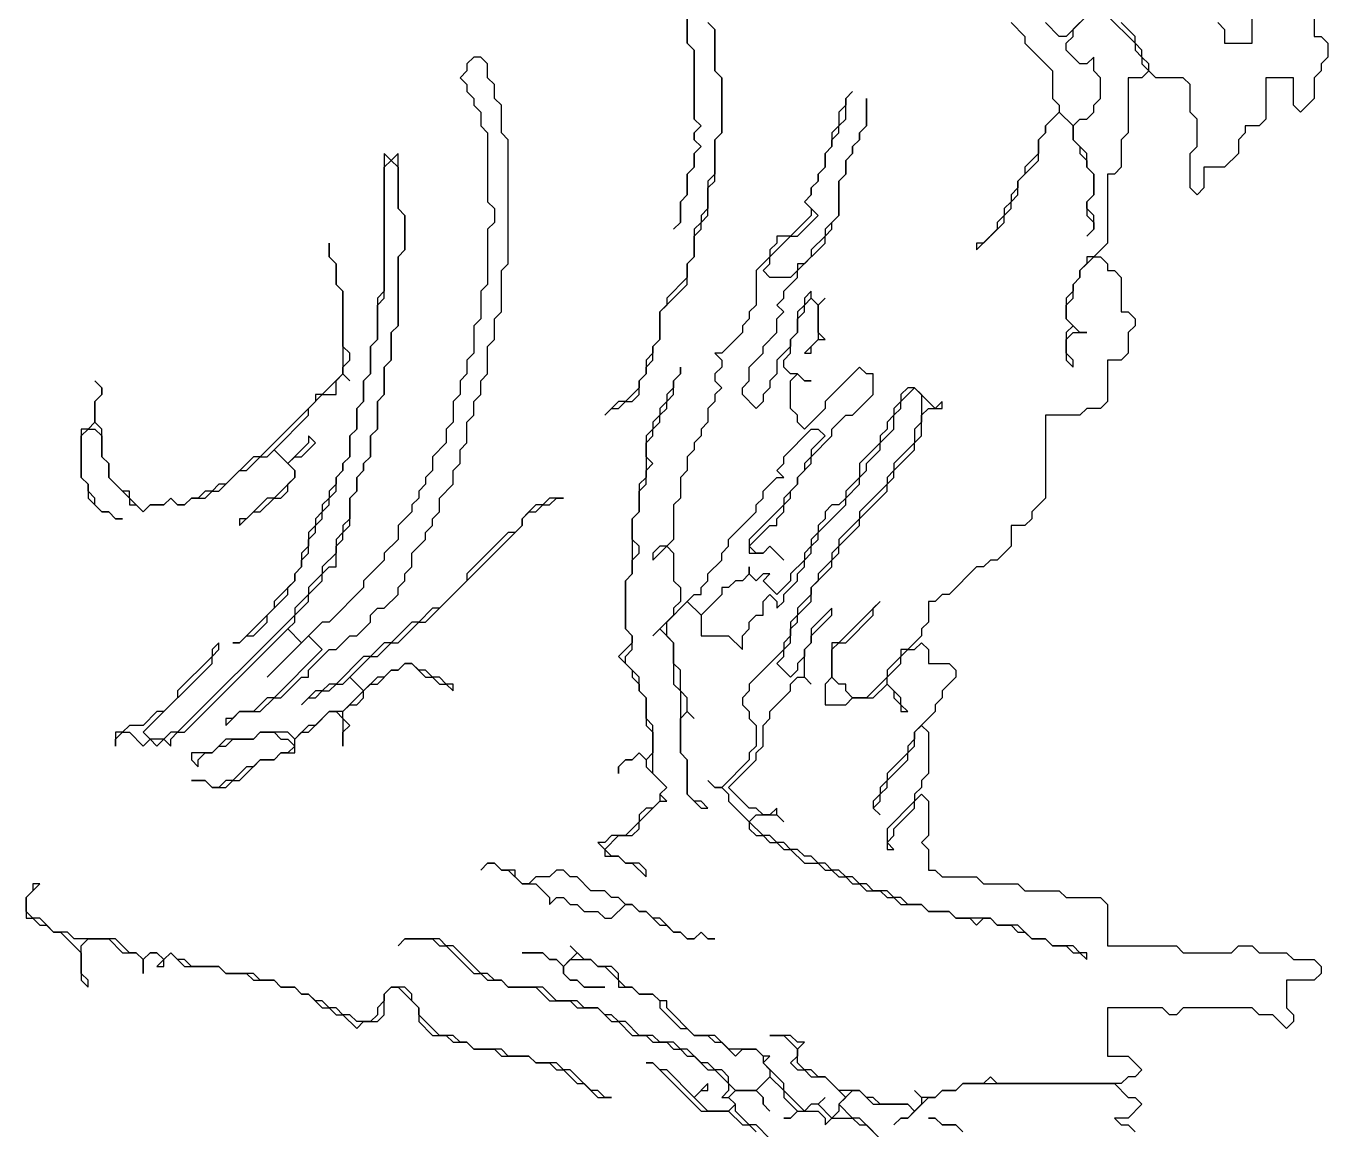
# Model space of a CAD drawing. Header units: metres. Extents: x 0 to 500, y 0 to 703.
# Drawn here: x 314.12 to 337.75, y 442.29 to 462.31 of the extents above; entities that cross this region are included whole.
import ezdxf

# ---------------------------------------------------------------- set-up
doc = ezdxf.new("R2010")
doc.units = ezdxf.units.M

msp = doc.modelspace()

# ---------------------------------------------------------------- linework, layer by layer
for points in [[(335.75, 462.375), (335.875, 462.25), (335.875, 462), (336.375, 462), (336.375, 462.875)], [(337.5, 462.75), (337.5, 462.125), (337.625, 462.125), (337.75, 462), (337.75, 461.75), (337.625, 461.625), (337.625, 461.5), (337.5, 461.375), (337.5, 461), (337.25, 460.75), (337.125, 460.875), (337.125, 461.375), (336.625, 461.375), (336.625, 460.625), (336.5, 460.5), (336.25, 460.5), (336.25, 460.375), (336.125, 460.25), (336.125, 460), (335.875, 459.75), (335.5, 459.75), (335.5, 459.375), (335.375, 459.25), (335.25, 459.375), (335.25, 460), (335.375, 460.125), (335.375, 460.625), (335.25, 460.75), (335.25, 461.25), (335.125, 461.375), (334.625, 461.375), (334.5, 461.5), (334.5, 461.625), (334.375, 461.75), (334.375, 461.875), (334.25, 462), (334.25, 462.125), (334, 462.375)], [(333.75, 462.5), (334.25, 462), (334.25, 461.875), (334.375, 461.75), (334.375, 461.625), (334.5, 461.5), (334.375, 461.375), (334.125, 461.375), (334.125, 460.375), (334, 460.25), (334, 459.75), (333.875, 459.625), (333.75, 459.625), (333.75, 458.375), (333.5, 458.125), (333.375, 458.125), (333.375, 458), (333.25, 457.875), (333.25, 457.75), (333.125, 457.625), (333.125, 457.5), (333, 457.375), (333, 457), (333.125, 456.875), (333, 456.75), (333, 456.25), (333.125, 456.125), (333.125, 456.25), (333, 456.375), (333, 456.625), (333.125, 456.75), (333.375, 456.75), (333.25, 456.75), (333, 457), (333, 457.25), (333.125, 457.375), (333.125, 457.625), (333.25, 457.75), (333.25, 457.875), (333.5, 458.125), (333.625, 458.125), (333.75, 458), (333.75, 457.875), (333.875, 457.875), (334, 457.75), (334, 457.125), (334.125, 457.125), (334.25, 457), (334.25, 456.875), (334.125, 456.75), (334.125, 456.375), (334, 456.25), (333.75, 456.25), (333.75, 455.5), (333.625, 455.375), (333.375, 455.375), (333.25, 455.25), (332.625, 455.25), (332.625, 453.75), (332.375, 453.5), (332.375, 453.375), (332.25, 453.25), (332, 453.25), (332, 452.875), (331.75, 452.625), (331.625, 452.625), (331.5, 452.5), (331.375, 452.5), (330.875, 452), (330.75, 452), (330.625, 451.875), (330.5, 451.875), (330.5, 451.5), (330.375, 451.375), (330.375, 451.25), (330.125, 451), (330, 451), (330, 450.875), (329.75, 450.625), (329.75, 450.5), (329.375, 450.125), (329.125, 450.125), (329, 450.25), (329, 450.375), (328.875, 450.375), (328.75, 450.5), (328.75, 451), (328.875, 451.125), (329, 451.125), (329.5, 451.625), (329.5, 451.75), (329.625, 451.875), (328.875, 451.125), (328.75, 451.125), (328.75, 450.5), (328.625, 450.375), (328.625, 450), (329, 450), (329.125, 450.125), (329.5, 450.125), (329.75, 450.375), (329.875, 450.25), (329.875, 450.125), (330, 450), (330, 449.875), (330.125, 449.875), (330, 450), (330, 450.125), (329.75, 450.375), (329.75, 450.5), (330, 450.75), (330, 450.875), (330.125, 451), (330.25, 451), (330.375, 451.125), (330.5, 451), (330.5, 450.75), (330.875, 450.75), (331, 450.625), (331, 450.5), (330.75, 450.25), (330.75, 450.125), (330.625, 450), (330.625, 449.875), (330.25, 449.5), (330.25, 449.375), (330.125, 449.25), (330.125, 449.125), (329.75, 448.75), (329.75, 448.625), (329.625, 448.5), (329.625, 448.375), (329.5, 448.25), (329.5, 448.125), (329.625, 448), (329.5, 448.125), (329.625, 448.25), (329.625, 448.375), (329.75, 448.5), (329.75, 448.625), (330.125, 449), (330.125, 449.125), (330.25, 449.25), (330.25, 449.5), (330.375, 449.625), (330.5, 449.5), (330.5, 448.75), (330.375, 448.625), (330.375, 448.5), (330.25, 448.375), (330.25, 448.25), (329.75, 447.75), (329.75, 447.375), (329.875, 447.375), (329.75, 447.5), (329.875, 447.625), (329.875, 447.75), (330.25, 448.125), (330.25, 448.25), (330.375, 448.375), (330.5, 448.25), (330.5, 447.625), (330.375, 447.5), (330.5, 447.375), (330.5, 447), (330.625, 447), (330.75, 446.875), (331.375, 446.875), (331.5, 446.75), (332.125, 446.75), (332.25, 446.625), (332.875, 446.625), (333, 446.5), (333.625, 446.5), (333.75, 446.375), (333.75, 445.625), (335, 445.625), (335.125, 445.5), (336, 445.5), (336.125, 445.625), (336.375, 445.625), (336.5, 445.5), (337, 445.5), (337.125, 445.375), (337.5, 445.375), (337.625, 445.25), (337.625, 445.125), (337.5, 445), (337, 445), (337, 444.5), (337.125, 444.375), (337.125, 444.25), (337, 444.125), (336.75, 444.375), (336.5, 444.375), (336.375, 444.5), (335.125, 444.5), (335, 444.375), (334.875, 444.375), (334.75, 444.5), (333.75, 444.5), (333.75, 443.625), (334.125, 443.625), (334.375, 443.375), (334.25, 443.25), (334.125, 443.25), (334, 443.125), (331.75, 443.125), (331.625, 443.25), (331.5, 443.125), (331.125, 443.125), (331, 443), (330.75, 443), (330.625, 442.875), (330.375, 442.875), (330.25, 443), (330.375, 442.875), (330.375, 442.75), (330.25, 442.625), (330.125, 442.75), (329.625, 442.75), (329.5, 442.875), (329.375, 442.875), (329.25, 443), (328.875, 443), (328.625, 443.25), (328.5, 443.25), (328.375, 443.375), (328.25, 443.375), (328.125, 443.5), (328.125, 443.75), (328.25, 443.875), (328.125, 443.875), (328, 444), (327.625, 444), (327.875, 444), (328.125, 443.75), (328.125, 443.625), (328, 443.5), (328.125, 443.375), (328.25, 443.375), (328.375, 443.25), (328.625, 443.25), (329, 442.875), (328.875, 442.75), (328.875, 442.625), (328.75, 442.5), (328.5, 442.75), (328.625, 442.875), (328.5, 442.75), (328.375, 442.75), (328.25, 442.625), (327.875, 443), (327.875, 443.125), (327.5, 443.5), (327.625, 443.625), (327.5, 443.625), (327.375, 443.75), (326.875, 443.75), (326.625, 444), (326.25, 444), (325.75, 444.5), (325.75, 444.625), (325.625, 444.625), (325.5, 444.75), (325.25, 444.75), (325.125, 444.875), (325, 444.875), (324.875, 445), (324.875, 445.125), (324.75, 445.25), (324.5, 445.25), (324.375, 445.375), (324.25, 445.375), (324, 445.625), (324.125, 445.5), (323.875, 445.25), (323.75, 445.375), (323.625, 445.375), (323.5, 445.5), (323.125, 445.5), (323.5, 445.5), (323.625, 445.375), (323.75, 445.375), (323.875, 445.25), (323.875, 445.125), (324, 445), (324.125, 445), (324.25, 444.875), (324.625, 444.875), (324.25, 444.875), (324.125, 445), (324, 445), (323.875, 445.125), (323.875, 445.25), (324, 445.375), (324.375, 445.375), (324.5, 445.25), (324.625, 445.25), (324.875, 445), (324.875, 444.875), (325.125, 444.875), (325.25, 444.75), (325.5, 444.75), (325.625, 444.625), (325.625, 444.5), (326, 444.125), (326.125, 444.125), (326.25, 444), (326.5, 444), (326.625, 443.875), (326.75, 443.875), (327, 443.625), (327.125, 443.75), (327.375, 443.75), (327.5, 443.625), (327.5, 443.5), (327.625, 443.375), (327.625, 443.25), (327.375, 443), (327, 443), (326.875, 443.125), (326.875, 443.25), (326.75, 443.375), (326.625, 443.375), (326.5, 443.5), (326.375, 443.5), (326.125, 443.75), (326, 443.75), (325.875, 443.875), (325.625, 443.875), (325.5, 444), (325.25, 444), (325, 444.25), (324.875, 444.25), (324.75, 444.375), (324.625, 444.375), (324.5, 444.5), (324.25, 444.5), (324.125, 444.625), (323.75, 444.625), (323.5, 444.875), (322.875, 444.875), (322.75, 445), (322.625, 445), (322.5, 445.125), (322.375, 445.125), (321.875, 445.625), (321.75, 445.625), (321.625, 445.75), (321, 445.75), (320.875, 445.625), (321, 445.75), (321.5, 445.75), (321.625, 445.625), (321.75, 445.625), (322.25, 445.125), (322.375, 445.125), (322.5, 445), (322.75, 445), (322.875, 444.875), (323.375, 444.875), (323.625, 444.625), (324, 444.625), (324.125, 444.5), (324.5, 444.5), (324.75, 444.25), (324.875, 444.25), (325.125, 444), (325.375, 444), (325.5, 443.875), (325.75, 443.875), (325.875, 443.75), (326, 443.75), (326.125, 443.625), (326.25, 443.625), (326.5, 443.375), (326.625, 443.375), (326.875, 443.125), (326.875, 443), (326.75, 442.875), (326.875, 442.875), (327, 442.75), (326.875, 442.625), (326.5, 442.625), (326.25, 442.875), (326.375, 443), (326.5, 443), (326.5, 443.125), (326.25, 442.875), (325.75, 443.375), (325.625, 443.375), (325.5, 443.5), (325.375, 443.5), (325.5, 443.5), (326.375, 442.625), (326.875, 442.625), (327.125, 442.375), (327.25, 442.375), (327.375, 442.25)], [(326.5, 462.375), (326.625, 462.25), (326.625, 461.5), (326.75, 461.375), (326.75, 460.375), (326.625, 460.25), (326.625, 459.625), (326.5, 459.5), (326.5, 459), (326.375, 458.875), (326.375, 458.75), (326.25, 458.625), (326.25, 458.125), (326.125, 458), (326.125, 457.75), (325.75, 457.375), (325.75, 457.25), (325.625, 457.125), (325.625, 456.625), (325.5, 456.5), (325.5, 456.375), (325.375, 456.25), (325.375, 456), (325.25, 455.875), (325.25, 455.75), (325, 455.5), (324.875, 455.5), (324.625, 455.25), (324.75, 455.375), (324.875, 455.375), (325, 455.5), (325.125, 455.5), (325.25, 455.625), (325.25, 455.875), (325.375, 456), (325.375, 456.125), (325.5, 456.25), (325.5, 456.5), (325.625, 456.625), (325.625, 457.125), (326.125, 457.625), (326.125, 458), (326.25, 458.125), (326.25, 458.5), (326.375, 458.625), (326.375, 458.75), (326.5, 458.875), (326.5, 459.375), (326.625, 459.5), (326.625, 460.25), (326.75, 460.375), (326.75, 461.375), (326.625, 461.5), (326.625, 462.25), (326.5, 462.375)], [(326.125, 462.5), (326.125, 462), (326.25, 461.875), (326.25, 460.625), (326.375, 460.5), (326.25, 460.375), (326.25, 460.25), (326.375, 460.125), (326.25, 460), (326.25, 459.75), (326.125, 459.625), (326.125, 459.25), (326, 459.125), (326, 458.75), (325.875, 458.625), (326, 458.75), (326, 459.125), (326.125, 459.25), (326.125, 459.625), (326.25, 459.75), (326.25, 460), (326.375, 460.125), (326.25, 460.25), (326.25, 460.375), (326.375, 460.5), (326.25, 460.625), (326.25, 461.875), (326.125, 462), (326.125, 462.5)], [(332, 462.375), (332.25, 462.125), (332.25, 462), (332.75, 461.5), (332.75, 461), (332.875, 460.875), (332.875, 460.75), (332.625, 460.5), (332.625, 460.375), (332.5, 460.25), (332.5, 460), (332.25, 459.75), (332.25, 459.625), (332.125, 459.5), (332.125, 459.375), (332, 459.25), (332, 459.125), (331.875, 459), (331.875, 458.875), (331.75, 458.75), (331.75, 458.625), (331.5, 458.375), (331.375, 458.375), (331.375, 458.25), (331.875, 458.75), (331.875, 458.875), (332, 459), (332, 459.125), (332.125, 459.25), (332.125, 459.5), (332.5, 459.875), (332.5, 460.25), (332.625, 460.375), (332.625, 460.5), (332.875, 460.75), (333.125, 460.5), (333.125, 460.25), (333.25, 460.125), (333.25, 460), (333.375, 459.875), (333.375, 459.75), (333.5, 459.625), (333.5, 459.25), (333.375, 459.125), (333.375, 458.875), (333.5, 458.75), (333.5, 458.625), (333.375, 458.5), (333.5, 458.625), (333.5, 458.875), (333.375, 459), (333.375, 459.125), (333.5, 459.25), (333.5, 459.625), (333.375, 459.75), (333.375, 460), (333.125, 460.25), (333.125, 460.5), (333.25, 460.625), (333.375, 460.625), (333.5, 460.75), (333.5, 460.875), (333.625, 461), (333.625, 461.375), (333.5, 461.5), (333.5, 461.75), (333.375, 461.625), (333.25, 461.625), (333, 461.875), (333, 462), (333.125, 462.125), (333.125, 462.25), (333.375, 462.5)], [(333.25, 462.375), (333, 462.125), (332.875, 462.125), (332.625, 462.375)], [(327.625, 442.125), (327.375, 442.375), (327.25, 442.375), (327, 442.625), (327, 442.75), (326.875, 442.875), (327, 443), (327.375, 443), (327.5, 442.875), (327.5, 442.75), (327.625, 442.625), (327.5, 442.75), (327.5, 442.875), (327.375, 443), (327.625, 443.25), (327.875, 443), (327.875, 442.875), (328.125, 442.625), (328, 442.5), (327.875, 442.5), (328, 442.5), (328.125, 442.625), (328.5, 442.625), (328.625, 442.5), (328.625, 442.375), (328.75, 442.5), (329.125, 442.5), (329.25, 442.375), (329.375, 442.375), (329.625, 442.125)], [(329.5, 442.25), (329.25, 442.5), (329.125, 442.5), (328.875, 442.75), (329.125, 443), (329.25, 443), (329.5, 442.75), (330.125, 442.75), (330.25, 442.625), (330.125, 442.5), (330, 442.5), (329.875, 442.375), (330, 442.5), (330.125, 442.5), (330.5, 442.875), (330.625, 442.875), (330.75, 443), (331, 443), (331.125, 443.125), (333.875, 443.125), (334.125, 442.875), (334.25, 442.875), (334.375, 442.75), (334.125, 442.5), (333.875, 442.5), (334, 442.375), (334.125, 442.375), (334.25, 442.25)], [(331.125, 442.25), (331, 442.375), (330.75, 442.375), (330.625, 442.5), (330.5, 442.5), (330.625, 442.5), (330.75, 442.375), (331, 442.375), (331.125, 442.25)]]:
    msp.add_lwpolyline(points)
for points in [[(322.25, 461.75), (322.125, 461.625), (322.125, 461.5), (322, 461.375), (322.125, 461.25), (322.125, 461.125), (322.25, 461), (322.25, 460.875), (322.375, 460.75), (322.375, 460.5), (322.5, 460.375), (322.5, 459.125), (322.625, 459), (322.625, 458.75), (322.5, 458.625), (322.5, 457.625), (322.375, 457.5), (322.375, 457), (322.25, 456.875), (322.25, 456.375), (322.125, 456.25), (322.125, 456), (322, 455.875), (322, 455.625), (321.875, 455.5), (321.875, 455.125), (321.75, 455), (321.75, 454.75), (321.5, 454.5), (321.5, 454.25), (321.375, 454.125), (321.375, 454), (321.25, 453.875), (321.25, 453.75), (321.125, 453.625), (321.125, 453.5), (320.875, 453.25), (320.875, 453), (320.625, 452.75), (320.625, 452.625), (320.25, 452.25), (320.25, 452.125), (319.625, 451.5), (319.5, 451.5), (319.125, 451.125), (318.875, 451.375), (319, 451.5), (319, 451.625), (319.25, 451.875), (319.25, 452), (319.5, 452.25), (319.5, 452.375), (319.625, 452.5), (319.75, 452.5), (319.75, 452.875), (319.875, 453), (319.875, 453.125), (320, 453.25), (320, 453.75), (320.125, 453.875), (320.125, 454.125), (320.25, 454.25), (320.25, 454.375), (320.375, 454.5), (320.375, 454.875), (320.5, 455), (320.5, 455.5), (320.625, 455.625), (320.625, 456.125), (320.75, 456.25), (320.75, 456.75), (320.875, 456.875), (320.875, 458.125), (321, 458.25), (321, 458.875), (320.875, 459), (320.875, 460), (320.75, 459.875), (320.625, 460), (320.625, 457.5), (320.5, 457.375), (320.5, 456.625), (320.375, 456.5), (320.375, 456), (320.25, 455.875), (320.25, 455.5), (320.125, 455.375), (320.125, 455), (320, 454.875), (320, 454.5), (319.875, 454.375), (319.875, 454.25), (319.75, 454.125), (319.75, 454), (319.625, 453.875), (319.625, 453.75), (319.5, 453.625), (319.5, 453.5), (319.375, 453.375), (319.375, 453.25), (319.25, 453.125), (319.25, 452.875), (319.125, 452.75), (319.125, 452.5), (319, 452.375), (319, 452.25), (318.625, 451.875), (318.625, 451.75), (318, 451.125), (317.875, 451.125), (318, 451.125), (318.125, 451.25), (318.25, 451.25), (318.5, 451.5), (318.5, 451.625), (318.875, 452), (318.875, 452.125), (319, 452.25), (319, 452.375), (319.125, 452.5), (319.125, 452.625), (319.25, 452.75), (319.25, 453), (319.375, 453.125), (319.375, 453.25), (319.5, 453.375), (319.5, 453.5), (319.625, 453.625), (319.625, 453.75), (319.75, 453.875), (319.75, 454.125), (319.875, 454.25), (319.875, 454.375), (320, 454.5), (320, 454.875), (320.125, 455), (320.125, 455.375), (320.25, 455.5), (320.25, 455.875), (320.375, 456), (320.375, 456.5), (320.5, 456.625), (320.5, 457.25), (320.625, 457.375), (320.625, 459.75), (320.75, 459.875), (320.875, 459.75), (320.875, 459), (321, 458.875), (321, 458.25), (320.875, 458.125), (320.875, 456.875), (320.75, 456.75), (320.75, 456.25), (320.625, 456.125), (320.625, 455.625), (320.5, 455.5), (320.5, 455), (320.375, 454.875), (320.375, 454.5), (320.25, 454.375), (320.25, 454.25), (320.125, 454.125), (320.125, 453.875), (320, 453.75), (320, 453.375), (319.875, 453.25), (319.875, 453.125), (319.75, 453), (319.75, 452.75), (319.5, 452.5), (319.5, 452.375), (319.25, 452.125), (319.25, 452), (319, 451.75), (319, 451.625), (316.875, 449.5), (316.75, 449.5), (316.625, 449.375), (316.375, 449.375), (316.25, 449.5), (317.5, 450.75), (317.5, 450.875), (317.625, 451), (317.625, 451.125), (317.5, 451), (317.5, 450.875), (316.875, 450.25), (316.875, 450.125), (316.625, 449.875), (316.5, 449.875), (316.25, 449.625), (316, 449.625), (315.875, 449.5), (315.75, 449.5), (315.75, 449.25), (315.75, 449.375), (315.875, 449.5), (316, 449.5), (316.25, 449.25), (316.375, 449.375), (316.5, 449.25), (316.625, 449.375), (316.75, 449.25), (316.75, 449.375), (316.875, 449.5), (317, 449.5), (318.875, 451.375), (319.125, 451.125), (318.5, 450.5), (319.25, 451.25), (319.5, 451), (318.625, 450.125), (318.5, 450.125), (318.25, 449.875), (318, 449.875), (317.875, 449.75), (317.75, 449.75), (317.75, 449.625), (318, 449.875), (318.375, 449.875), (318.625, 450.125), (318.75, 450.125), (319.125, 450.5), (319.25, 450.5), (319.25, 450.625), (319.625, 451), (319.75, 451), (320, 451.25), (320.125, 451.25), (320.375, 451.5), (320.375, 451.625), (320.5, 451.75), (320.625, 451.75), (320.875, 452), (320.875, 452.125), (321, 452.25), (321, 452.375), (321.125, 452.5), (321.125, 452.75), (321.375, 453), (321.375, 453.125), (321.5, 453.25), (321.5, 453.375), (321.625, 453.5), (321.625, 453.75), (321.875, 454), (321.875, 454.25), (322, 454.375), (322, 454.625), (322.125, 454.75), (322.125, 455.125), (322.25, 455.25), (322.25, 455.5), (322.375, 455.625), (322.375, 455.875), (322.5, 456), (322.5, 456.5), (322.625, 456.625), (322.625, 457), (322.75, 457.125), (322.75, 457.875), (322.875, 458), (322.875, 460.25), (322.75, 460.375), (322.75, 460.875), (322.625, 461), (322.625, 461.25), (322.5, 461.375), (322.5, 461.625), (322.375, 461.75)], [(329.125, 461.125), (329, 461), (329, 460.875), (328.875, 460.75), (328.875, 460.5), (328.75, 460.375), (328.75, 460.125), (328.625, 460), (328.625, 459.75), (328.5, 459.625), (328.5, 459.5), (328.375, 459.375), (328.375, 459.25), (328.25, 459.125), (328.375, 459), (328.375, 458.875), (328, 458.5), (327.75, 458.5), (327.75, 458.375), (327.625, 458.25), (327.625, 458.125), (327.375, 457.875), (327.375, 457.25), (327.25, 457.125), (327.25, 457), (327.125, 456.875), (327.125, 456.75), (326.75, 456.375), (326.625, 456.375), (326.75, 456.25), (326.75, 456.125), (326.625, 456), (326.625, 455.875), (326.75, 455.75), (326.625, 455.625), (326.625, 455.5), (326.5, 455.375), (326.5, 455.125), (326.375, 455), (326.375, 454.875), (326.25, 454.75), (326.25, 454.625), (326.125, 454.5), (326.125, 454.25), (326, 454.125), (326, 453.75), (325.875, 453.625), (325.875, 453), (325.75, 452.875), (325.625, 452.875), (325.5, 452.75), (325.5, 452.625), (325.75, 452.875), (325.875, 452.75), (325.875, 452.25), (326, 452.125), (326, 451.875), (325.875, 451.75), (325.875, 451.625), (325.5, 451.25), (325.625, 451.375), (325.875, 451.125), (325.875, 450.375), (326, 450.25), (326, 449.125), (326.125, 449), (326.125, 448.375), (326.375, 448.125), (326.5, 448.125), (326.375, 448.25), (326.25, 448.25), (326.125, 448.375), (326.125, 449), (326, 449.125), (326, 449.75), (326.125, 449.875), (326.25, 449.75), (326.125, 449.875), (326.125, 450.125), (326, 450.25), (326, 450.625), (325.875, 450.75), (325.875, 451.125), (325.75, 451.25), (325.75, 451.5), (326.125, 451.875), (326.375, 451.625), (326.375, 451.25), (326.875, 451.25), (327.125, 451), (327.125, 451.25), (327.25, 451.375), (327.25, 451.5), (327.375, 451.625), (327.5, 451.625), (327.5, 451.875), (327.625, 452), (327.75, 451.875), (327.75, 451.75), (327.875, 451.875), (327.875, 452), (328.125, 452.25), (328.125, 452.375), (328.25, 452.5), (328.25, 452.625), (328.375, 452.75), (328.375, 452.875), (328.5, 453), (328.5, 453.125), (329, 453.625), (329, 453.75), (329.25, 454), (329.25, 454.125), (329.375, 454.25), (329.375, 454.375), (329.625, 454.625), (329.625, 454.75), (329.875, 455), (329.875, 455.25), (330, 455.375), (330, 455.5), (330.25, 455.75), (330.375, 455.625), (330.375, 455.125), (330.25, 455), (330.25, 454.75), (329.875, 454.375), (329.875, 454.25), (329.75, 454.125), (329.75, 454), (329.25, 453.5), (329.25, 453.375), (328.875, 453), (328.875, 452.875), (328.75, 452.75), (328.75, 452.625), (328.5, 452.375), (328.5, 452.25), (328.375, 452.125), (328.375, 452), (328.125, 451.75), (328.125, 451.625), (328, 451.5), (328, 451.25), (327.875, 451.125), (327.875, 451), (327.25, 450.375), (327.25, 450.25), (327.125, 450.125), (327.125, 450), (327.25, 449.875), (327.25, 449.75), (327.375, 449.625), (327.375, 449.25), (327.25, 449.125), (327.25, 449), (326.75, 448.5), (326.625, 448.5), (326.5, 448.625), (326.625, 448.5), (326.75, 448.5), (326.875, 448.375), (326.875, 448.25), (327.25, 447.875), (327.25, 447.75), (327.375, 447.625), (327.5, 447.625), (327.625, 447.5), (327.75, 447.5), (327.875, 447.375), (328, 447.375), (328.25, 447.125), (328.5, 447.125), (328.625, 447), (328.75, 447), (328.875, 446.875), (329, 446.875), (329.125, 446.75), (329.25, 446.75), (329.375, 446.625), (329.625, 446.625), (329.75, 446.5), (329.875, 446.5), (330, 446.375), (330.375, 446.375), (330.5, 446.25), (330.875, 446.25), (331, 446.125), (331.25, 446.125), (331.375, 446), (331.5, 446.125), (331.625, 446.125), (331.75, 446), (332, 446), (332.125, 445.875), (332.25, 445.875), (332.375, 445.75), (332.625, 445.75), (332.75, 445.625), (333, 445.625), (333.125, 445.5), (333.25, 445.5), (333.375, 445.375), (333.375, 445.5), (333.25, 445.5), (333.125, 445.625), (332.75, 445.625), (332.625, 445.75), (332.375, 445.75), (332.125, 446), (331.75, 446), (331.625, 446.125), (331, 446.125), (330.875, 446.25), (330.5, 446.25), (330.375, 446.375), (330.125, 446.375), (330, 446.5), (329.875, 446.5), (329.75, 446.625), (329.5, 446.625), (329.375, 446.75), (329.25, 446.75), (329.125, 446.875), (329, 446.875), (328.875, 447), (328.75, 447), (328.625, 447.125), (328.5, 447.125), (328.375, 447.25), (328.25, 447.25), (328.125, 447.375), (328, 447.375), (327.875, 447.5), (327.75, 447.5), (327.625, 447.625), (327.5, 447.625), (327.25, 447.875), (327.375, 448), (327.75, 448), (327.875, 447.875), (327.75, 448), (327.75, 448.125), (327.625, 448), (327.5, 448), (327.375, 448.125), (327.25, 448.125), (326.875, 448.5), (327.375, 449), (327.375, 449.125), (327.5, 449.25), (327.5, 449.625), (327.625, 449.75), (327.625, 449.875), (328, 450.25), (328, 450.375), (328.125, 450.5), (328.25, 450.5), (328.375, 450.375), (328.25, 450.5), (328.25, 451), (328.375, 451.125), (328.375, 451.25), (328.75, 451.625), (328.75, 451.75), (328.375, 451.375), (328.375, 451.125), (328.25, 451), (328.25, 450.875), (328.125, 450.75), (328.125, 450.625), (328, 450.5), (327.75, 450.75), (327.875, 450.875), (327.875, 451), (328, 451.125), (328, 451.375), (328.125, 451.5), (328.125, 451.625), (328.375, 451.875), (328.375, 452.125), (328.75, 452.5), (328.75, 452.625), (328.875, 452.75), (328.875, 452.875), (329.25, 453.25), (329.25, 453.375), (329.75, 453.875), (329.75, 454), (329.875, 454.125), (329.875, 454.25), (330.25, 454.625), (330.25, 454.75), (330.375, 454.875), (330.375, 455.25), (330.5, 455.375), (330.75, 455.375), (330.75, 455.5), (330.625, 455.375), (330.25, 455.75), (330.125, 455.75), (330, 455.625), (330, 455.5), (329.875, 455.375), (329.875, 455.25), (329.75, 455.125), (329.75, 455), (329.625, 454.875), (329.625, 454.75), (329.25, 454.375), (329.25, 454.125), (329, 453.875), (329, 453.75), (328.875, 453.625), (328.75, 453.625), (328.625, 453.5), (328.625, 453.375), (328.5, 453.25), (328.5, 453.125), (328.375, 453), (328.375, 452.875), (328.25, 452.75), (328.25, 452.625), (328, 452.375), (328, 452.25), (327.75, 452), (327.5, 452.25), (327.625, 452.375), (327.5, 452.375), (327.375, 452.25), (327.25, 452.375), (327.25, 452.5), (327.25, 452.375), (327.125, 452.25), (327, 452.25), (326.875, 452.125), (326.75, 452.125), (326.75, 452), (326.375, 451.625), (326.125, 451.875), (326.25, 452), (326.375, 452), (326.375, 452.125), (326.5, 452.25), (326.5, 452.375), (326.75, 452.625), (326.75, 452.75), (326.875, 452.875), (326.875, 453), (327.375, 453.5), (327.375, 453.625), (327.5, 453.75), (327.5, 453.875), (327.75, 454.125), (327.875, 454.125), (327.75, 454.25), (327.875, 454.375), (327.875, 454.5), (328.375, 455), (328.5, 455), (328.625, 454.875), (328.375, 454.625), (328.375, 454.5), (328.25, 454.375), (328.25, 454.25), (328.125, 454.125), (328.125, 454), (327.875, 453.75), (327.875, 453.625), (327.25, 453), (327.25, 452.75), (327.5, 452.75), (327.625, 452.875), (327.875, 452.625), (327.625, 452.875), (327.5, 452.75), (327.375, 452.75), (327.25, 452.875), (327.625, 453.25), (327.75, 453.25), (327.75, 453.375), (327.875, 453.5), (327.875, 453.625), (328, 453.75), (328, 453.875), (328.125, 454), (328.125, 454.125), (328.375, 454.375), (328.375, 454.5), (328.75, 454.875), (328.75, 455), (329, 455.25), (329.125, 455.25), (329.5, 455.625), (329.5, 456), (329.375, 456), (329.25, 456.125), (328.625, 455.5), (328.625, 455.375), (328.25, 455), (328.125, 455.125), (328.125, 455.25), (328, 455.375), (328, 455.875), (328.125, 456), (328.25, 455.875), (328.375, 455.875), (328.25, 455.875), (328.125, 456), (328, 456), (327.875, 456.125), (327.875, 456.25), (328, 456.375), (328, 456.625), (328.125, 456.75), (328.125, 457), (328.25, 457.125), (328.25, 457.25), (328.375, 457.375), (328.5, 457.25), (328.5, 456.625), (328.25, 456.375), (328.375, 456.375), (328.375, 456.5), (328.5, 456.625), (328.625, 456.625), (328.5, 456.75), (328.5, 457.25), (328.625, 457.375), (328.5, 457.25), (328.375, 457.375), (328.375, 457.5), (328.25, 457.375), (328.25, 457.25), (328.125, 457.125), (328.125, 456.75), (328, 456.625), (328, 456.5), (327.75, 456.25), (327.75, 456), (327.625, 455.875), (327.625, 455.75), (327.5, 455.625), (327.5, 455.5), (327.375, 455.375), (327.125, 455.625), (327.125, 455.75), (327.25, 455.875), (327.25, 456.125), (327.5, 456.375), (327.5, 456.5), (327.75, 456.75), (327.75, 457), (327.875, 457.125), (327.75, 457.25), (327.875, 457.375), (327.875, 457.5), (328.125, 457.75), (328.125, 457.875), (328.625, 458.375), (328.625, 458.5), (328.75, 458.625), (328.75, 458.75), (328.875, 458.875), (328.875, 459.5), (329, 459.625), (329, 459.875), (329.125, 460), (329.125, 460.125), (329.25, 460.25), (329.25, 460.375), (329.375, 460.5), (329.375, 461), (329.375, 460.5), (329.25, 460.375), (329.25, 460.25), (329.125, 460.125), (329.125, 460), (329, 459.875), (329, 459.625), (328.875, 459.5), (328.875, 458.875), (328.625, 458.625), (328.625, 458.5), (328.375, 458.25), (328.375, 458.125), (328.25, 458), (328.125, 458), (328.125, 457.875), (328, 457.75), (327.625, 457.75), (327.5, 457.875), (327.625, 458), (327.625, 458.125), (328, 458.5), (328.125, 458.5), (328.5, 458.875), (328.25, 459.125), (328.375, 459.25), (328.375, 459.375), (328.5, 459.5), (328.5, 459.625), (328.625, 459.75), (328.625, 460), (328.75, 460.125), (328.75, 460.25), (328.875, 460.375), (328.875, 460.5), (329, 460.625), (329, 461)], [(319.625, 458.375), (319.625, 458.125), (319.75, 458), (319.75, 457.625), (319.875, 457.5), (319.875, 456), (319.5, 455.625), (319.375, 455.625), (319.375, 455.5), (318.375, 454.5), (318.25, 454.5), (317.75, 454), (317.625, 454), (317.5, 453.875), (317.375, 453.875), (317.25, 453.75), (317.125, 453.75), (317, 453.625), (316.875, 453.625), (316.75, 453.75), (316.625, 453.625), (316.375, 453.625), (316.25, 453.5), (316, 453.75), (316, 453.875), (315.875, 453.875), (315.625, 454.125), (315.625, 454.375), (315.5, 454.5), (315.5, 455), (315.375, 455.125), (315.375, 455.5), (315.5, 455.625), (315.5, 455.75), (315.375, 455.875), (315.5, 455.75), (315.5, 455.625), (315.375, 455.5), (315.375, 455.125), (315.25, 455), (315.125, 455), (315.125, 454.125), (315.25, 454), (315.25, 453.75), (315.5, 453.5), (315.625, 453.5), (315.75, 453.375), (315.875, 453.375), (315.75, 453.375), (315.625, 453.5), (315.5, 453.5), (315.375, 453.625), (315.375, 453.75), (315.25, 453.875), (315.25, 454), (315.125, 454.125), (315.125, 454.875), (315.25, 455), (315.375, 455), (315.5, 454.875), (315.5, 454.5), (315.625, 454.375), (315.625, 454.125), (316, 453.75), (316, 453.625), (316.125, 453.625), (316.25, 453.5), (316.375, 453.625), (316.625, 453.625), (316.75, 453.75), (316.875, 453.625), (317, 453.625), (317.125, 453.75), (317.375, 453.75), (317.5, 453.875), (317.625, 453.875), (318, 454.25), (318.125, 454.25), (318.375, 454.5), (318.5, 454.5), (318.625, 454.625), (319, 454.25), (319, 454.125), (318.625, 453.75), (318.5, 453.75), (318.125, 453.375), (318, 453.375), (318, 453.25), (318.25, 453.5), (318.375, 453.5), (318.625, 453.75), (318.75, 453.75), (318.875, 453.875), (318.875, 454), (319, 454.125), (319, 454.25), (318.875, 454.375), (319, 454.5), (319.125, 454.5), (319.375, 454.75), (319.25, 454.875), (319.25, 454.75), (318.875, 454.375), (318.625, 454.625), (319.25, 455.25), (319.25, 455.375), (319.5, 455.625), (319.75, 455.625), (319.75, 455.875), (319.875, 456), (320, 455.875), (319.875, 456), (319.875, 456.125), (320, 456.25), (320, 456.375), (319.875, 456.5), (319.875, 457.5), (319.75, 457.625), (319.75, 458), (319.625, 458.125)], [(326, 456.125), (326, 456), (325.875, 455.875), (325.875, 455.75), (325.75, 455.625), (325.75, 455.5), (325.625, 455.375), (325.625, 455.25), (325.5, 455.125), (325.5, 455), (325.375, 454.875), (325.375, 454.125), (325.25, 454), (325.25, 453.5), (325.125, 453.375), (325.125, 452.375), (325, 452.25), (325, 451.375), (325.125, 451.25), (325.125, 451.125), (324.875, 450.875), (325.125, 450.625), (325.125, 450.5), (325.25, 450.375), (325.25, 450.25), (325.375, 450.125), (325.375, 449.625), (325.5, 449.5), (325.5, 449.125), (325.375, 449), (325.25, 449.125), (325.125, 449), (325, 449), (324.875, 448.875), (324.875, 448.75), (324.875, 448.875), (325, 449), (325.125, 449), (325.25, 449.125), (325.375, 449), (325.375, 448.875), (325.75, 448.5), (325.625, 448.375), (325.625, 448.25), (325.5, 448.125), (325.375, 448.125), (325.25, 448), (325.25, 447.875), (325, 447.625), (324.75, 447.625), (324.625, 447.5), (324.5, 447.5), (324.625, 447.375), (324.625, 447.25), (324.875, 447.25), (325, 447.125), (325.125, 447.125), (325.375, 446.875), (325.375, 447), (325.25, 447.125), (325, 447.125), (324.875, 447.25), (324.75, 447.25), (324.625, 447.375), (324.875, 447.625), (325.125, 447.625), (325.25, 447.75), (325.25, 447.875), (325.625, 448.25), (325.75, 448.25), (325.625, 448.375), (325.75, 448.5), (325.5, 448.75), (325.5, 449.625), (325.375, 449.75), (325.375, 450.125), (325.25, 450.25), (325.25, 450.5), (325, 450.75), (325, 450.875), (325.125, 451), (325.125, 451.25), (325, 451.375), (325, 452.25), (325.125, 452.375), (325.125, 452.625), (325.25, 452.75), (325.25, 452.875), (325.125, 453), (325.125, 453.375), (325.25, 453.5), (325.25, 453.875), (325.375, 454), (325.375, 454.25), (325.5, 454.375), (325.375, 454.5), (325.375, 454.75), (325.5, 454.875), (325.5, 455), (325.625, 455.125), (325.625, 455.25), (325.75, 455.375), (325.75, 455.5), (325.875, 455.625), (325.875, 455.875), (326, 456)], [(323.625, 453.75), (323.5, 453.625), (323.375, 453.625), (323.125, 453.375), (323.125, 453.25), (323, 453.125), (322.875, 453.125), (322.125, 452.375), (322.125, 452.25), (321.625, 451.75), (321.5, 451.75), (321.25, 451.5), (321.125, 451.5), (320.75, 451.125), (320.625, 451.125), (320.375, 450.875), (320.25, 450.875), (319.75, 450.375), (319.625, 450.375), (319.5, 450.25), (319.375, 450.25), (319.125, 450), (319.25, 450.125), (319.375, 450.125), (319.5, 450.25), (319.625, 450.25), (319.75, 450.375), (319.875, 450.375), (320, 450.5), (320.25, 450.25), (319.875, 449.875), (319.625, 449.875), (319.375, 449.625), (319.25, 449.625), (319, 449.375), (318.875, 449.5), (318.375, 449.5), (318.25, 449.375), (317.75, 449.375), (317.5, 449.125), (317.125, 449.125), (317.125, 449), (317.25, 448.875), (317.25, 449), (317.375, 449.125), (317.5, 449.125), (317.625, 449.25), (317.75, 449.25), (317.875, 449.375), (318.25, 449.375), (318.375, 449.5), (318.625, 449.5), (318.75, 449.375), (318.875, 449.375), (319, 449.25), (318.875, 449.125), (318.75, 449.125), (318.625, 449), (318.375, 449), (318.25, 448.875), (318.125, 448.875), (317.875, 448.625), (317.75, 448.625), (317.625, 448.5), (317.5, 448.5), (317.375, 448.625), (317.125, 448.625), (317.375, 448.625), (317.5, 448.5), (317.75, 448.5), (317.875, 448.625), (318, 448.625), (318.375, 449), (318.625, 449), (318.75, 449.125), (319, 449.125), (319, 449.375), (319.125, 449.5), (319.25, 449.5), (319.625, 449.875), (319.75, 449.875), (319.875, 449.75), (319.875, 449.25), (319.875, 449.5), (320, 449.625), (319.875, 449.75), (319.875, 449.875), (320, 450), (320.125, 450), (320.25, 450.125), (320.25, 450.25), (320.375, 450.375), (320.5, 450.375), (320.75, 450.625), (320.875, 450.625), (321, 450.75), (321.125, 450.75), (321.375, 450.5), (321.5, 450.5), (321.625, 450.375), (321.75, 450.375), (321.875, 450.25), (321.875, 450.375), (321.75, 450.375), (321.625, 450.5), (321.5, 450.5), (321.375, 450.625), (321.25, 450.625), (321.125, 450.75), (321, 450.75), (320.875, 450.625), (320.75, 450.625), (320.625, 450.5), (320.5, 450.5), (320.25, 450.25), (320, 450.5), (320.375, 450.875), (320.5, 450.875), (320.75, 451.125), (320.875, 451.125), (321.25, 451.5), (321.375, 451.5), (323.125, 453.25), (323.125, 453.375), (323.25, 453.5), (323.375, 453.5), (323.5, 453.625), (323.625, 453.625), (323.75, 453.75), (323.875, 453.75)], [(322.5, 447.125), (322.375, 447), (322.5, 447.125), (322.625, 447.125), (322.75, 447), (322.875, 447), (323.125, 446.75), (323.375, 446.75), (323.625, 446.5), (323.625, 446.375), (323.75, 446.5), (323.875, 446.5), (324, 446.375), (324.125, 446.375), (324.25, 446.25), (324.5, 446.25), (324.625, 446.125), (324.75, 446.125), (325, 446.375), (325.125, 446.375), (325.25, 446.25), (325.375, 446.25), (325.625, 446), (325.75, 446), (325.875, 445.875), (326, 445.875), (326.125, 445.75), (326.25, 445.75), (326.375, 445.875), (326.5, 445.75), (326.625, 445.75), (326.5, 445.75), (326.375, 445.875), (326.25, 445.75), (326.125, 445.75), (326, 445.875), (325.875, 445.875), (325.625, 446.125), (325.5, 446.125), (325.375, 446.25), (325.25, 446.25), (325.125, 446.375), (325, 446.375), (324.875, 446.5), (324.75, 446.5), (324.625, 446.625), (324.375, 446.625), (324.125, 446.875), (324, 446.875), (323.875, 447), (323.75, 447), (323.625, 446.875), (323.375, 446.875), (323.25, 446.75), (323.125, 446.75), (323, 446.875), (323, 447), (322.75, 447), (322.625, 447.125)], [(314.25, 446.75), (314.25, 446.625), (314.125, 446.5), (314.125, 446.125), (314.25, 446.125), (314.375, 446), (314.5, 446), (314.625, 445.875), (314.75, 445.875), (315.125, 445.5), (315.125, 445), (315.25, 444.875), (315.25, 445), (315.125, 445.125), (315.125, 445.625), (315.25, 445.75), (315.625, 445.75), (315.875, 445.5), (316.125, 445.5), (316.25, 445.375), (316.25, 445.125), (316.25, 445.375), (316.375, 445.5), (316.5, 445.5), (316.625, 445.375), (316.5, 445.25), (316.625, 445.25), (316.625, 445.375), (316.75, 445.5), (317, 445.25), (317.625, 445.25), (317.75, 445.125), (318.125, 445.125), (318.25, 445), (318.625, 445), (318.75, 444.875), (319, 444.875), (319.125, 444.75), (319.25, 444.75), (319.5, 444.5), (319.625, 444.5), (319.75, 444.375), (319.875, 444.375), (320.125, 444.125), (320.25, 444.25), (320.5, 444.25), (320.625, 444.375), (320.625, 444.75), (320.75, 444.875), (320.875, 444.875), (321.25, 444.5), (321.25, 444.25), (321.5, 444), (321.75, 444), (321.875, 443.875), (322.125, 443.875), (322.25, 443.75), (322.625, 443.75), (322.75, 443.625), (323.25, 443.625), (323.375, 443.5), (323.625, 443.5), (323.75, 443.375), (323.875, 443.375), (324.125, 443.125), (324.25, 443.125), (324.5, 442.875), (324.75, 442.875), (324.625, 442.875), (324.5, 443), (324.375, 443), (324, 443.375), (323.875, 443.375), (323.75, 443.5), (323.375, 443.5), (323.25, 443.625), (322.875, 443.625), (322.75, 443.75), (322.25, 443.75), (322.125, 443.875), (322, 443.875), (321.875, 444), (321.625, 444), (321.25, 444.375), (321.25, 444.5), (321.125, 444.625), (321.125, 444.75), (321, 444.875), (320.75, 444.875), (320.625, 444.75), (320.625, 444.625), (320.5, 444.5), (320.5, 444.375), (320.375, 444.25), (320.125, 444.25), (320, 444.375), (319.875, 444.375), (319.75, 444.5), (319.625, 444.5), (319.5, 444.625), (319.375, 444.625), (319.25, 444.75), (319.125, 444.75), (319, 444.875), (318.75, 444.875), (318.625, 445), (318.375, 445), (318.25, 445.125), (317.75, 445.125), (317.625, 445.25), (317.125, 445.25), (317, 445.375), (316.875, 445.375), (316.75, 445.5), (316.625, 445.375), (316.5, 445.5), (316.375, 445.5), (316.25, 445.375), (316.125, 445.5), (316, 445.5), (315.75, 445.75), (315, 445.75), (314.875, 445.875), (314.625, 445.875), (314.375, 446.125), (314.25, 446.125), (314.125, 446.25), (314.125, 446.5), (314.375, 446.75)]]:
    msp.add_lwpolyline(points, close=True)

doc.saveas('drawing.dxf')
